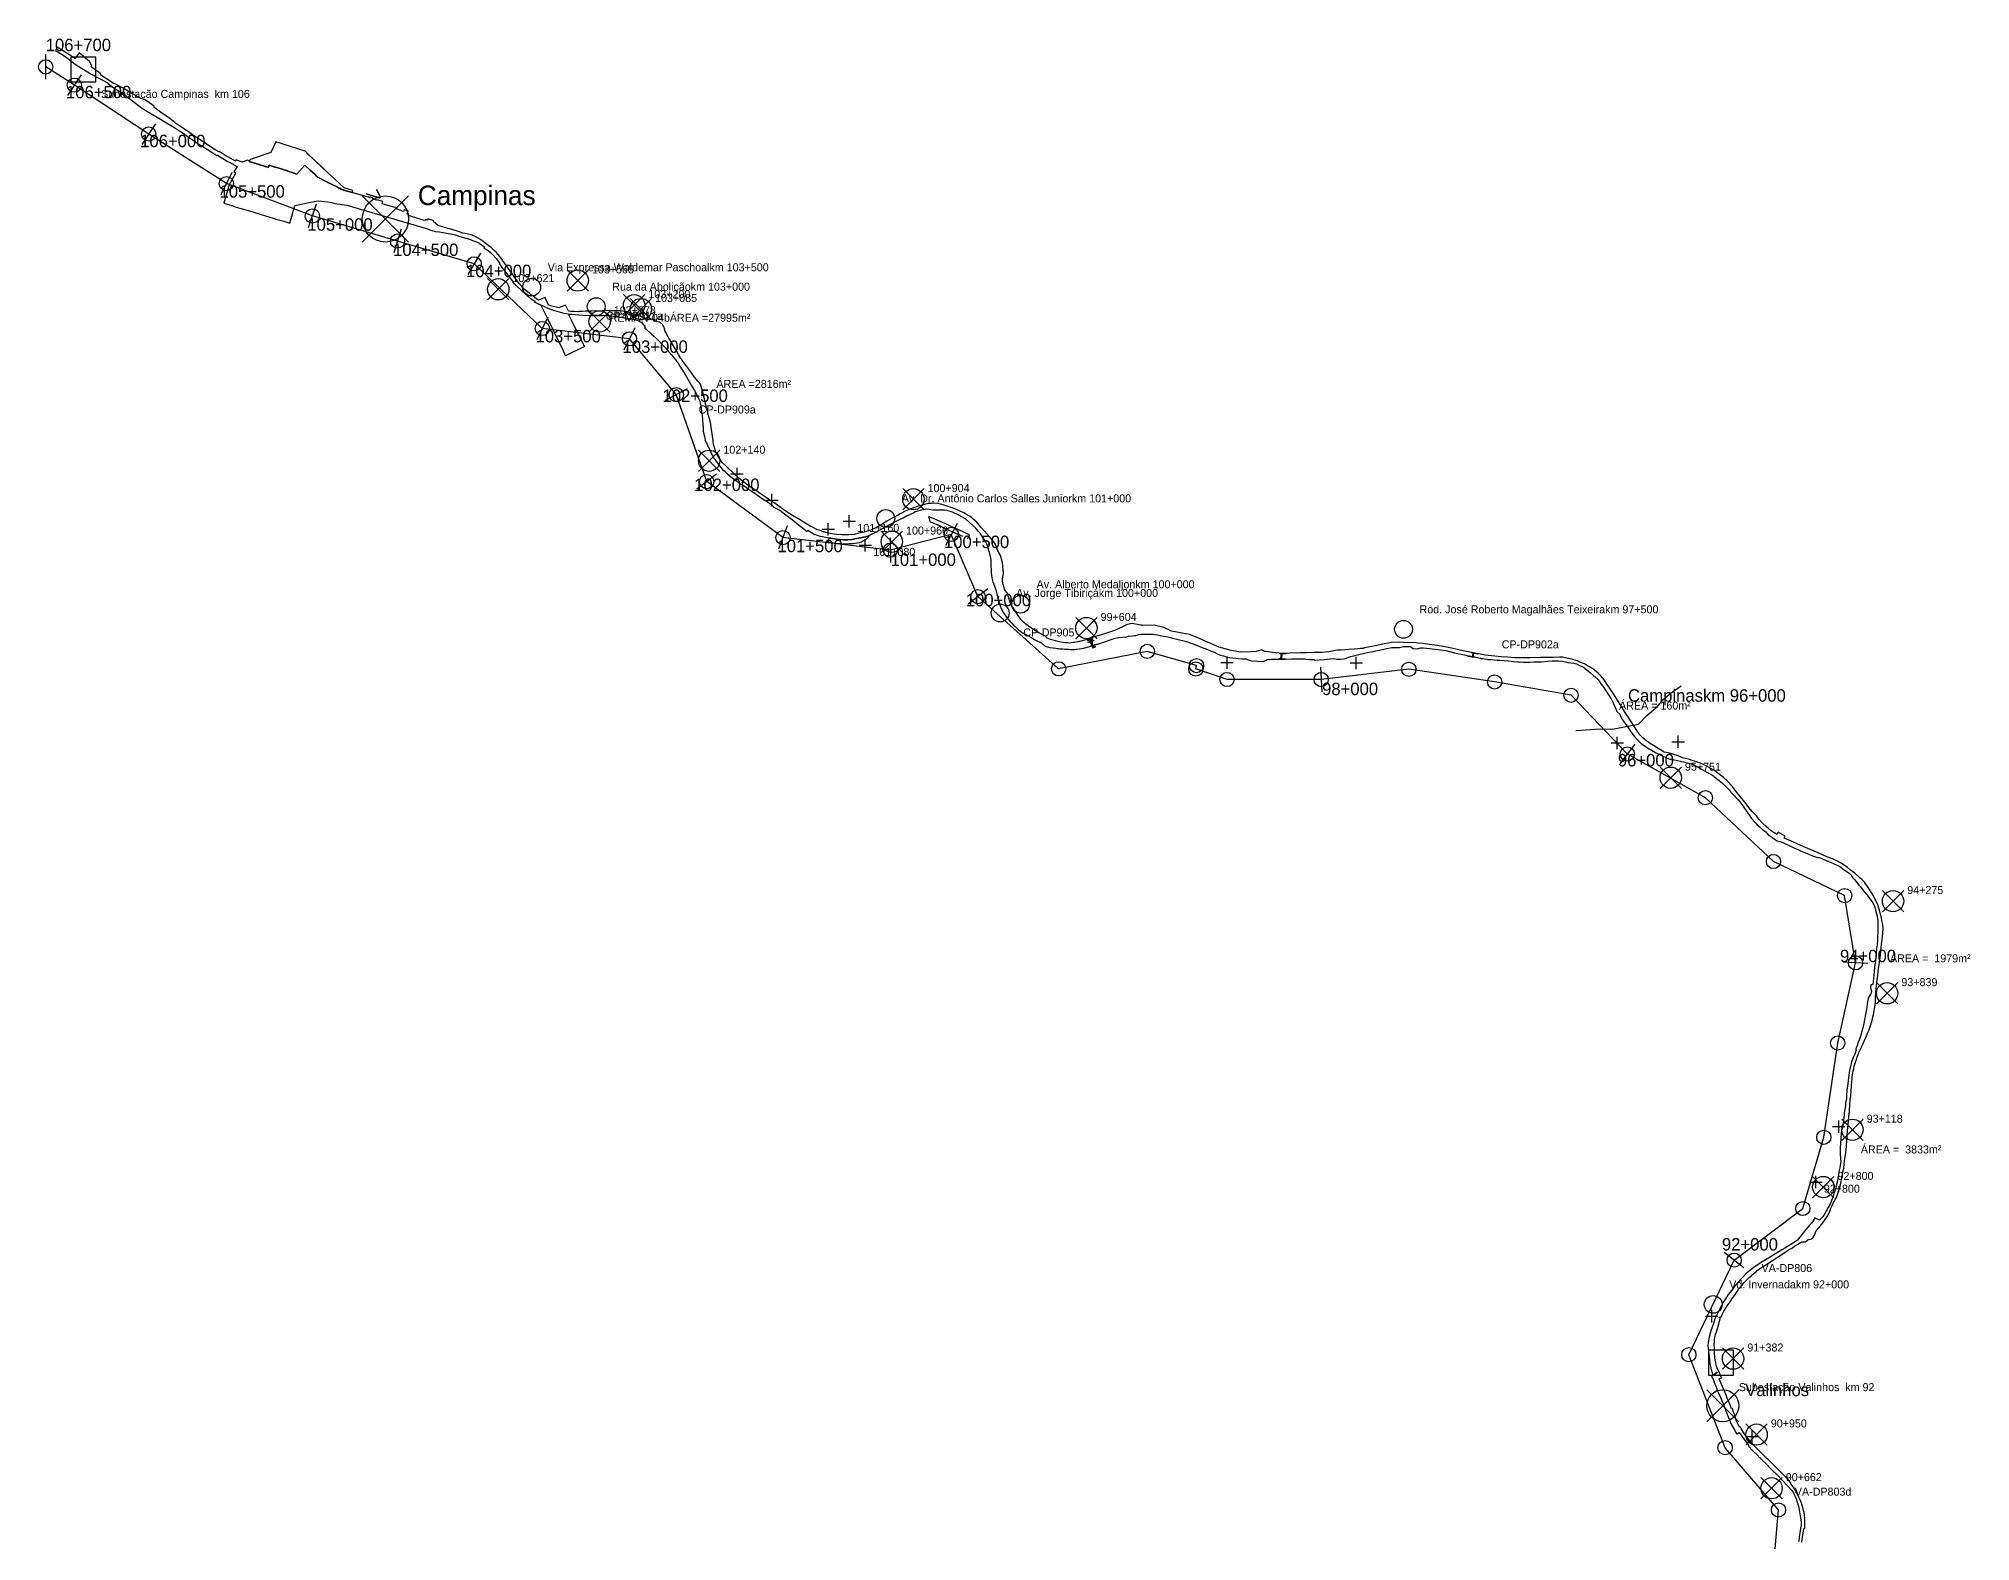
# Model space of a CAD drawing. Header units: metres. Extents: x 286341 to 332373, y 7396700 to 7466215.
# Drawn here: x 286341 to 297202, y 7457762 to 7466215 of the extents above; entities that cross this region are included whole.
import ezdxf

# ---------------------------------------------------------------- set-up
doc = ezdxf.new("R2010")
doc.units = ezdxf.units.M
for name, color, linetype in [('00-EIXO-TIC-RODAPE', 1, 'Continuous'), ('01-ESTACAS-MARCACAO', 3, 'Continuous'), ('03-TERMINAIS-TIC', 2, 'Continuous'), ('04-ESTACOES-TIM', 6, 'Continuous'), ('06-SUBESTACOES', 6, 'Continuous'), ('07-OBRAS-DE-ARTE', 30, 'Continuous'), ('08-VIADUTOS-NOMES', 30, 'Continuous'), ('09-PASSARELAS', 4, 'Continuous'), ('10-DRENAGEM-BUEIROS', 5, 'Continuous'), ('11-LIMITE-MUNICIPIOS', 8, 'Continuous'), ('12-FAIXA-DOMINIO', 9, 'Continuous'), ('13-DESAPROPRIACAO', 2, 'Continuous'), ('14-TIC-EIXO-REFERENCIA', 1, 'Continuous')]:
    doc.layers.add(name, color=color, linetype=linetype)

msp = doc.modelspace()

# ---------------------------------------------------------------- linework, layer by layer
at = {"layer": '00-EIXO-TIC-RODAPE'}
msp.add_lwpolyline([(296085, 7457500), (296123, 7457939), (295823, 7458289), (295619, 7458812), (295874, 7459344), (296260, 7459634), (296378, 7460035), (296456, 7460565), (296556, 7461016), (296495, 7461394), (296095, 7461586), (295712, 7461945), (295273, 7462191), (294957, 7462521), (294527, 7462596), (294045, 7462667), (293552, 7462610), (293023, 7462610), (292847, 7462669), (292851, 7462688), (292574, 7462768), (292076, 7462670), (291622, 7463076), (291472, 7463426), (291129, 7463337), (290526, 7463408), (290097, 7463723), (289926, 7464212), (289663, 7464526), (289173, 7464584), (288790, 7464948), (288359, 7465076), (287880, 7465217), (287397, 7465399), (286960, 7465678), (286542, 7465953), (286381, 7466056)], dxfattribs=at)
at = {"layer": '01-ESTACAS-MARCACAO'}
for p, q in [((286381, 7465986), (286381, 7466126)), ((286581, 7466011), (286504, 7465894)), ((286998, 7465736), (286922, 7465619)), ((287428, 7465461), (287365, 7465336)), ((287902, 7465283), (287857, 7465151)), ((288379, 7465143), (288339, 7465009)), ((288826, 7465008), (288754, 7464888)), ((289204, 7464647), (289143, 7464521)), ((289694, 7464588), (289632, 7464463)), ((289987, 7464245), (289864, 7464179)), ((290153, 7463765), (290041, 7463681)), ((290550, 7463474), (290501, 7463343)), ((291505, 7463488), (291439, 7463364)), ((291128, 7463407), (291131, 7463267)), ((291677, 7463120), (291567, 7463033)), ((293548, 7462680), (293556, 7462540)), ((295316, 7462246), (295231, 7462135)), ((296626, 7461013), (296486, 7461020)), ((295929, 7459301), (295818, 7459387))]:
    msp.add_line(p, q, dxfattribs=at)
at = {"layer": '03-TERMINAIS-TIC'}
for p, q in [((288161, 7465070), (288421, 7465330)), ((288161, 7465330), (288421, 7465070))]:
    msp.add_line(p, q, dxfattribs=at)
msp.add_circle((288291, 7465200), 130, dxfattribs=at)
at = {"layer": '04-ESTACOES-TIM'}
for p, q in [((295720, 7458435), (295900, 7458615)), ((295720, 7458615), (295900, 7458435))]:
    msp.add_line(p, q, dxfattribs=at)
msp.add_circle((295810, 7458525), 90, dxfattribs=at)
at = {"layer": '06-SUBESTACOES'}
for points in [[(286522, 7465971), (286662, 7465971), (286662, 7466111), (286522, 7466111)], [(295730, 7458697), (295870, 7458697), (295870, 7458837), (295730, 7458837)]]:
    msp.add_lwpolyline(points, close=True, dxfattribs=at)
at = {"layer": '07-OBRAS-DE-ARTE'}
for p, q in [((288865, 7464745), (288985, 7464865)), ((288865, 7464865), (288985, 7464745)), ((289312, 7464794), (289432, 7464914)), ((289312, 7464914), (289432, 7464794)), ((289629, 7464655), (289749, 7464775)), ((289629, 7464775), (289749, 7464655)), ((289667, 7464633), (289787, 7464753)), ((289667, 7464753), (289787, 7464633)), ((289435, 7464564), (289555, 7464684)), ((289435, 7464684), (289555, 7464564)), ((290051, 7463780), (290171, 7463900)), ((290051, 7463900), (290171, 7463780)), ((291199, 7463564), (291319, 7463684)), ((291199, 7463684), (291319, 7463564)), ((291078, 7463325), (291198, 7463445)), ((291078, 7463445), (291198, 7463325)), ((292172, 7462839), (292292, 7462959)), ((292172, 7462959), (292292, 7462839)), ((295457, 7461997), (295577, 7462117)), ((295457, 7462117), (295577, 7461997)), ((296707, 7461303), (296827, 7461423)), ((296707, 7461423), (296827, 7461303)), ((296674, 7460785), (296794, 7460905)), ((296674, 7460905), (296794, 7460785)), ((296479, 7460017), (296599, 7460137)), ((296479, 7460137), (296599, 7460017)), ((296315, 7459695), (296435, 7459815)), ((296315, 7459815), (296435, 7459695)), ((295808, 7458730), (295928, 7458850)), ((295808, 7458850), (295928, 7458730)), ((295940, 7458303), (296060, 7458423)), ((295940, 7458423), (296060, 7458303)), ((296024, 7458001), (296144, 7458121)), ((296024, 7458121), (296144, 7458001))]:
    msp.add_line(p, q, dxfattribs=at)
for centre in [(288925, 7464805), (289372, 7464854), (289689, 7464715), (289727, 7464693), (289495, 7464624), (290111, 7463840), (291259, 7463624), (291138, 7463385), (292232, 7462899), (295517, 7462057), (296767, 7461363), (296734, 7460845), (296539, 7460077), (296375, 7459755), (295868, 7458790), (296000, 7458363), (296084, 7458061)]:
    msp.add_circle(centre, 60, dxfattribs=at)
at = {"layer": '08-VIADUTOS-NOMES'}
for centre in [(289113, 7464816), (289476, 7464707), (291104, 7463516), (291747, 7462984), (291862, 7463033), (294015, 7462892), (295756, 7459095)]:
    msp.add_circle(centre, 50, dxfattribs=at)
at = {"layer": '09-PASSARELAS'}
for points in [[(292259, 7462818), (292267, 7462820), (292262, 7462834), (292269, 7462836), (292268, 7462838), (292238, 7462831), (292239, 7462829), (292260, 7462834), (292262, 7462828), (292250, 7462824), (292253, 7462816), (292257, 7462817), (292258, 7462814), (292256, 7462813), (292257, 7462810), (292259, 7462811), (292263, 7462802), (292263, 7462802), (292260, 7462801), (292261, 7462798), (292263, 7462799), (292272, 7462792), (292266, 7462790), (292267, 7462788), (292274, 7462790), (292284, 7462793), (292283, 7462795), (292274, 7462793), (292266, 7462799), (292268, 7462800), (292267, 7462803), (292265, 7462802), (292265, 7462802), (292261, 7462812), (292264, 7462812), (292263, 7462815), (292260, 7462814), (292259, 7462818)], [(292265, 7462802), (292287, 7462809), (292288, 7462806), (292266, 7462799), (292274, 7462793), (292272, 7462792), (292264, 7462798), (292256, 7462796), (292255, 7462799), (292263, 7462801), (292263, 7462825), (292241, 7462818), (292240, 7462820), (292240, 7462820), (292262, 7462828), (292264, 7462829), (292271, 7462831), (292271, 7462831), (292271, 7462831), (292272, 7462828), (292272, 7462828), (292272, 7462828), (292265, 7462825), (292265, 7462802)], [(293318, 7462723), (293318, 7462727), (293326, 7462727), (293328, 7462754), (293320, 7462754), (293320, 7462757), (293353, 7462757), (293353, 7462754), (293353, 7462754), (293353, 7462754), (293353, 7462754), (293330, 7462754), (293328, 7462726), (293352, 7462726), (293352, 7462723), (293352, 7462723), (293352, 7462723), (293318, 7462723)], [(293326, 7462726), (293328, 7462754)], [(293328, 7462726), (293330, 7462754)], [(294402, 7462735), (294406, 7462757), (294398, 7462759), (294399, 7462762), (294432, 7462756), (294431, 7462753), (294408, 7462757), (294405, 7462738), (294412, 7462736), (294412, 7462733), (294379, 7462739), (294379, 7462742), (294402, 7462737), (294402, 7462737)], [(295757, 7458694), (295779, 7458712), (295778, 7458714), (295755, 7458695), (295757, 7458694)], [(295757, 7458694), (295779, 7458712), (295778, 7458714), (295755, 7458695), (295757, 7458694)]]:
    msp.add_lwpolyline(points, dxfattribs=at)
at = {"layer": '10-DRENAGEM-BUEIROS'}
for points in [[(290233, 7463766), (290303, 7463766)], [(290268, 7463731), (290268, 7463801)], [(290464, 7463584), (290464, 7463654)], [(290429, 7463619), (290499, 7463619)], [(290746, 7463455), (290816, 7463455)], [(290781, 7463420), (290781, 7463490)], [(290864, 7463500), (290934, 7463500)], [(290899, 7463465), (290899, 7463535)], [(290954, 7463365), (291024, 7463365)], [(290989, 7463330), (290989, 7463400)], [(292988, 7462705), (293058, 7462705)], [(293023, 7462670), (293023, 7462740)], [(293714, 7462703), (293784, 7462703)], [(293749, 7462668), (293749, 7462738)], [(295182, 7462253), (295252, 7462253)], [(295217, 7462218), (295217, 7462288)], [(295524, 7462260), (295594, 7462260)], [(295559, 7462225), (295559, 7462295)], [(296427, 7460095), (296497, 7460095)], [(296462, 7460060), (296462, 7460130)], [(296298, 7459783), (296368, 7459783)], [(296333, 7459748), (296333, 7459818)], [(295713, 7459029), (295783, 7459029)], [(295748, 7458994), (295748, 7459064)], [(295940, 7458351), (296010, 7458351)], [(295975, 7458316), (295975, 7458386)]]:
    msp.add_lwpolyline(points, dxfattribs=at)
at = {"layer": '11-LIMITE-MUNICIPIOS'}
msp.add_lwpolyline([(294983, 7462323), (295120, 7462333), (295190, 7462330), (295265, 7462345), (295336, 7462358), (295383, 7462408), (295442, 7462458), (295472, 7462495), (295519, 7462534), (295576, 7462575)], dxfattribs=at)
at = {"layer": '12-FAIXA-DOMINIO'}
for points in [[(292908, 7462822), (292884, 7462833), (292845, 7462849), (292812, 7462862), (292710, 7462882), (292667, 7462903), (292613, 7462916), (292548, 7462914), (292543, 7462915), (292537, 7462915), (292526, 7462917), (292489, 7462924), (292461, 7462920), (292442, 7462909), (292389, 7462885), (292339, 7462869), (292284, 7462851), (292255, 7462842), (292237, 7462834), (292193, 7462823), (292184, 7462821), (292166, 7462818), (292159, 7462817), (292146, 7462816), (292136, 7462815), (292126, 7462816), (292115, 7462816), (292101, 7462818), (292089, 7462820), (292071, 7462824), (292046, 7462831), (292030, 7462835), (292011, 7462843), (292004, 7462854), (291994, 7462858), (291975, 7462867), (291965, 7462872), (291955, 7462878), (291930, 7462893), (291912, 7462906), (291893, 7462920), (291881, 7462931), (291866, 7462946), (291862, 7462951), (291847, 7462971), (291840, 7462981), (291827, 7463002), (291817, 7463018), (291809, 7463030), (291802, 7463050), (291794, 7463075), (291786, 7463097), (291773, 7463113), (291767, 7463131), (291766, 7463137), (291764, 7463145), (291763, 7463152), (291761, 7463164), (291761, 7463174), (291762, 7463187), (291765, 7463207), (291764, 7463229), (291761, 7463266), (291755, 7463287), (291752, 7463296), (291745, 7463314), (291733, 7463337), (291720, 7463369), (291712, 7463385), (291690, 7463408), (291675, 7463425), (291640, 7463464), (291615, 7463494), (291596, 7463512), (291587, 7463520), (291576, 7463528), (291564, 7463535), (291542, 7463547), (291509, 7463563), (291482, 7463574), (291427, 7463592), (291405, 7463597), (291395, 7463599), (291375, 7463601), (291361, 7463600), (291342, 7463599), (291306, 7463591), (291281, 7463583), (291250, 7463571), (291216, 7463558), (291184, 7463542), (291169, 7463533), (291140, 7463517), (291110, 7463500), (291090, 7463487), (291068, 7463474), (291041, 7463460), (291018, 7463450), (290983, 7463438), (290953, 7463432), (290929, 7463426), (290896, 7463423), (290857, 7463424), (290827, 7463426), (290801, 7463429), (290775, 7463434), (290754, 7463440), (290735, 7463447), (290716, 7463454), (290696, 7463464), (290678, 7463473), (290664, 7463481), (290639, 7463496), (290618, 7463509), (290596, 7463522), (290586, 7463529), (290565, 7463542), (290542, 7463557), (290526, 7463568), (290505, 7463582), (290482, 7463599), (290457, 7463615), (290432, 7463633), (290409, 7463648), (290386, 7463664), (290357, 7463684), (290315, 7463713), (290297, 7463727), (290278, 7463743), (290250, 7463769), (290208, 7463807), (290185, 7463830), (290173, 7463847), (290162, 7463865), (290155, 7463878), (290149, 7463891), (290145, 7463901), (290143, 7463909), (290136, 7463932), (290133, 7463953), (290129, 7463979), (290123, 7464030), (290120, 7464046), (290116, 7464063), (290108, 7464095), (290095, 7464145), (290085, 7464188), (290073, 7464231), (290063, 7464271), (290048, 7464288), (290039, 7464297), (290029, 7464311), (290016, 7464330), (290002, 7464347), (289986, 7464370), (289967, 7464395), (289957, 7464409), (289952, 7464416), (289939, 7464438), (289927, 7464458), (289911, 7464486), (289897, 7464510), (289892, 7464518), (289885, 7464530), (289880, 7464538), (289867, 7464561), (289864, 7464567), (289863, 7464570), (289862, 7464575), (289860, 7464580), (289859, 7464586), (289858, 7464590), (289856, 7464594), (289853, 7464600), (289850, 7464605), (289847, 7464609), (289843, 7464612), (289839, 7464615), (289836, 7464617), (289831, 7464619), (289829, 7464620), (289824, 7464622), (289810, 7464627), (289790, 7464636), (289772, 7464633), (289762, 7464636), (289747, 7464642), (289730, 7464649), (289718, 7464653), (289703, 7464659), (289693, 7464663), (289686, 7464665), (289674, 7464671), (289667, 7464673), (289653, 7464677), (289633, 7464680), (289612, 7464683), (289589, 7464684), (289558, 7464684), (289528, 7464685), (289510, 7464684), (289489, 7464682), (289470, 7464683), (289450, 7464682), (289435, 7464681), (289415, 7464681), (289398, 7464680), (289378, 7464679), (289372, 7464678), (289352, 7464679), (289333, 7464680), (289320, 7464682), (289304, 7464715), (289269, 7464702), (289266, 7464701), (289219, 7464712), (289215, 7464713), (289208, 7464715), (289189, 7464759), (289152, 7464744), (289142, 7464750), (289119, 7464767), (289109, 7464774), (289102, 7464780), (289088, 7464792), (289080, 7464798), (289065, 7464809), (289057, 7464820), (289043, 7464837), (289033, 7464851), (289025, 7464860), (289010, 7464883), (288990, 7464910), (288972, 7464936), (288949, 7464968), (288942, 7464979), (288934, 7464989), (288923, 7465003), (288915, 7465011), (288901, 7465025), (288895, 7465030), (288884, 7465041), (288874, 7465048), (288865, 7465055), (288841, 7465074), (288825, 7465085), (288813, 7465093), (288800, 7465100), (288787, 7465106), (288773, 7465111), (288740, 7465119), (288726, 7465121), (288712, 7465126), (288690, 7465133), (288677, 7465137), (288651, 7465145), (288623, 7465153), (288613, 7465156), (288593, 7465162), (288585, 7465166), (288581, 7465171), (288579, 7465170), (288577, 7465174), (288575, 7465172), (288571, 7465180), (288567, 7465178), (288560, 7465192), (288529, 7465201), (288528, 7465194), (288516, 7465197), (288514, 7465191), (288504, 7465194), (288486, 7465199), (288444, 7465212), (288420, 7465219), (288422, 7465226), (288414, 7465228), (288419, 7465245), (288396, 7465252), (288393, 7465243), (288356, 7465255), (288354, 7465256), (288356, 7465262), (288344, 7465266), (288344, 7465265), (288272, 7465286), (288276, 7465298), (288250, 7465306), (288250, 7465305), (288248, 7465306), (288248, 7465306), (288243, 7465308), (288242, 7465306), (288242, 7465306), (288241, 7465305), (288233, 7465308), (288233, 7465310), (288219, 7465315), (288220, 7465318), (288206, 7465322), (288205, 7465319), (288201, 7465320), (288202, 7465322), (288197, 7465324), (288196, 7465322), (288176, 7465328), (288154, 7465334), (288122, 7465343), (288102, 7465349), (288090, 7465353), (288070, 7465358), (288053, 7465364), (288053, 7465364), (288050, 7465365), (288050, 7465365), (288040, 7465367), (288040, 7465371), (288027, 7465375), (288015, 7465382), (287998, 7465391), (287972, 7465404), (287951, 7465415), (287910, 7465435), (287895, 7465450), (287868, 7465474), (287838, 7465502), (287793, 7465452), (287772, 7465459), (287743, 7465469), (287741, 7465470), (287741, 7465471), (287675, 7465492), (287675, 7465490), (287639, 7465503), (287634, 7465490), (287581, 7465506), (287525, 7465524), (287526, 7465526), (287515, 7465530), (287491, 7465522), (287488, 7465521), (287487, 7465519), (287449, 7465532), (287447, 7465526), (287421, 7465540), (287385, 7465561), (287367, 7465573), (287357, 7465579), (287355, 7465577), (287337, 7465587), (287319, 7465599), (287260, 7465638), (287213, 7465668), (287184, 7465690), (287144, 7465716), (287135, 7465722), (287113, 7465737), (287107, 7465743), (287079, 7465765), (287027, 7465801), (286986, 7465830), (286990, 7465835), (286936, 7465873), (286914, 7465878), (286914, 7465878), (286836, 7465924), (286813, 7465938), (286768, 7465962), (286766, 7465961), (286722, 7465989), (286690, 7466009), (286691, 7466016), (286683, 7466023), (286636, 7466055), (286634, 7466055), (286640, 7466062), (286627, 7466086), (286569, 7466135), (286547, 7466103), (286446, 7466167), (286435, 7466147), (286455, 7466137), (286474, 7466125), (286497, 7466108), (286547, 7466071), (286583, 7466048), (286625, 7466022), (286633, 7466017), (286683, 7465991), (286726, 7465967), (286732, 7465963), (286759, 7465942), (286794, 7465919), (286818, 7465903), (286829, 7465895), (286852, 7465878), (286920, 7465826), (286928, 7465820), (286934, 7465816), (286940, 7465812), (286982, 7465787), (286982, 7465787), (287026, 7465761), (287060, 7465741), (287101, 7465716), (287118, 7465705), (287148, 7465686), (287193, 7465655), (287242, 7465621), (287242, 7465621), (287265, 7465607), (287289, 7465592), (287314, 7465575), (287343, 7465557), (287345, 7465560), (287345, 7465560), (287347, 7465559), (287362, 7465550), (287401, 7465525), (287428, 7465512), (287457, 7465496), (287439, 7465465), (287450, 7465459), (287419, 7465406), (287413, 7465393), (287382, 7465289), (287428, 7465275), (287451, 7465267), (287492, 7465255), (287545, 7465240), (287586, 7465227), (287616, 7465218), (287659, 7465205), (287682, 7465198), (287720, 7465187), (287754, 7465177), (287782, 7465276), (287810, 7465282), (287844, 7465289), (287862, 7465292), (287899, 7465300), (287916, 7465303), (287966, 7465296), (287987, 7465292), (288007, 7465288), (288018, 7465285), (288035, 7465283), (288061, 7465280), (288074, 7465278), (288074, 7465278), (288527, 7465144), (288527, 7465144), (288527, 7465144), (288545, 7465138), (288573, 7465130), (288595, 7465127), (288614, 7465124), (288646, 7465119), (288668, 7465114), (288684, 7465111), (288710, 7465102), (288737, 7465094), (288738, 7465094)], [(288104, 7465349), (288107, 7465361), (288059, 7465375), (288035, 7465397), (288000, 7465429), (287966, 7465461), (287937, 7465489), (287894, 7465529), (287857, 7465564), (287839, 7465581), (287675, 7465634), (287646, 7465574), (287531, 7465535), (287526, 7465526), (287525, 7465524), (287581, 7465506), (287634, 7465490), (287639, 7465503), (287675, 7465490), (287675, 7465492), (287741, 7465471), (287741, 7465470), (287743, 7465469), (287772, 7465459), (287793, 7465452), (287838, 7465502), (287868, 7465474), (287895, 7465450), (287910, 7465435), (287951, 7465415), (287972, 7465404), (287998, 7465391), (288015, 7465382), (288027, 7465375), (288040, 7465371), (288040, 7465367), (288050, 7465365), (288050, 7465365), (288053, 7465364), (288053, 7465364), (288070, 7465358), (288090, 7465353), (288102, 7465349), (288104, 7465349)], [(288104, 7465349), (288107, 7465361), (288058, 7465375), (288035, 7465397), (288000, 7465429), (287966, 7465461), (287937, 7465488), (287894, 7465529), (287857, 7465563), (287839, 7465581), (287675, 7465634), (287646, 7465574), (287531, 7465535), (287526, 7465526), (287525, 7465524), (287580, 7465506), (287634, 7465490), (287638, 7465503), (287674, 7465490), (287675, 7465492), (287741, 7465470), (287741, 7465469), (287743, 7465469), (287772, 7465459), (287793, 7465452), (287838, 7465502), (287868, 7465474), (287895, 7465449), (287910, 7465435), (287950, 7465415), (287971, 7465404), (287997, 7465391), (288015, 7465382), (288027, 7465375), (288040, 7465370), (288039, 7465367), (288050, 7465364), (288050, 7465365), (288053, 7465364), (288053, 7465363), (288070, 7465358), (288090, 7465352), (288102, 7465349), (288104, 7465349)], [(288240, 7465368), (288264, 7465322), (288257, 7465319), (288187, 7465339), (288186, 7465344)], [(288239, 7465368), (288263, 7465322), (288257, 7465318), (288187, 7465339), (288186, 7465344)], [(288738, 7465094), (288769, 7465085), (288781, 7465080), (288807, 7465070), (288815, 7465066), (288820, 7465065), (288819, 7465062), (288848, 7465043), (288845, 7465038), (288844, 7465036), (288852, 7465033), (288856, 7465031), (288860, 7465029), (288869, 7465023), (288884, 7465010), (288894, 7464999), (288912, 7464979), (288923, 7464966), (288935, 7464949), (288932, 7464948), (288950, 7464922), (288969, 7464897), (288979, 7464885), (288992, 7464867), (289007, 7464848), (289008, 7464847)], [(288845, 7465038), (288845, 7465038)], [(289085, 7464772), (289079, 7464777), (289031, 7464820), (289018, 7464834), (289008, 7464847)], [(289085, 7464772), (289099, 7464760), (289109, 7464753), (289132, 7464736), (289129, 7464734), (289150, 7464722), (289166, 7464716), (289178, 7464711), (289195, 7464702), (289228, 7464689), (289268, 7464677), (289293, 7464671), (289319, 7464667), (289326, 7464665), (289338, 7464664)], [(289166, 7464716), (289150, 7464722), (289129, 7464734), (289129, 7464734)], [(289319, 7464667), (289337, 7464629), (289367, 7464567), (289410, 7464482), (289304, 7464431), (289284, 7464475), (289255, 7464534), (289228, 7464587), (289204, 7464639), (289179, 7464688), (289165, 7464717), (289166, 7464716), (289178, 7464711), (289195, 7464702), (289228, 7464689), (289268, 7464677), (289293, 7464671)], [(289338, 7464664), (289355, 7464662), (289378, 7464661), (289403, 7464660), (289447, 7464657), (289461, 7464657), (289478, 7464657), (289497, 7464657), (289512, 7464658), (289531, 7464660), (289544, 7464658), (289554, 7464656), (289573, 7464653), (289595, 7464649), (289616, 7464647), (289631, 7464645), (289643, 7464644), (289658, 7464641), (289676, 7464638), (289676, 7464638), (289691, 7464635), (289703, 7464631), (289715, 7464627), (289724, 7464622), (289731, 7464619), (289735, 7464614), (289751, 7464593), (289748, 7464587), (289758, 7464578), (289780, 7464560), (289787, 7464553), (289787, 7464553), (289787, 7464553), (289787, 7464553), (289787, 7464553), (289787, 7464553), (289799, 7464541), (289824, 7464518), (289847, 7464494), (289864, 7464477), (289869, 7464470), (289880, 7464457), (289901, 7464434), (289916, 7464416), (289928, 7464400), (289934, 7464392), (289947, 7464372), (289961, 7464349), (289974, 7464327), (289983, 7464313), (289991, 7464299), (290001, 7464282), (290010, 7464266), (290019, 7464251), (290028, 7464235), (290037, 7464219), (290043, 7464208), (290051, 7464191), (290056, 7464179), (290061, 7464164), (290065, 7464148), (290066, 7464141)], [(290078, 7464035), (290078, 7464041), (290075, 7464072), (290073, 7464095), (290070, 7464117), (290068, 7464136), (290067, 7464139), (290066, 7464141)], [(290078, 7464035), (290078, 7464031), (290078, 7464005), (290085, 7463976), (290089, 7463954), (290092, 7463946), (290099, 7463933), (290102, 7463924), (290105, 7463918), (290112, 7463906)], [(291686, 7463328), (291680, 7463349), (291675, 7463365), (291662, 7463389), (291662, 7463389), (291647, 7463413), (291634, 7463433), (291624, 7463445), (291608, 7463462), (291577, 7463491), (291553, 7463513), (291535, 7463523), (291511, 7463536), (291479, 7463551), (291473, 7463553), (291447, 7463560), (291434, 7463563), (291385, 7463563), (291372, 7463563), (291335, 7463567), (291304, 7463563), (291282, 7463557), (291276, 7463554), (291269, 7463552), (291261, 7463548), (291220, 7463528), (291201, 7463518), (291187, 7463511), (291164, 7463500), (291150, 7463492), (291137, 7463486), (291126, 7463481), (291103, 7463468), (291097, 7463465), (291074, 7463452), (291060, 7463444), (291056, 7463442), (291051, 7463439), (291048, 7463438), (291043, 7463435), (291036, 7463431), (291030, 7463429), (291021, 7463425), (291010, 7463420), (290991, 7463413), (290979, 7463411), (290963, 7463407), (290950, 7463405), (290940, 7463402), (290913, 7463398), (290890, 7463396), (290866, 7463396), (290845, 7463397), (290825, 7463400), (290795, 7463404), (290783, 7463405), (290767, 7463408), (290736, 7463415), (290725, 7463418), (290702, 7463426), (290665, 7463447), (290662, 7463442), (290654, 7463446), (290635, 7463461), (290618, 7463474), (290604, 7463485), (290600, 7463489), (290577, 7463507), (290535, 7463539), (290527, 7463546), (290516, 7463554), (290504, 7463563), (290504, 7463563), (290488, 7463571), (290477, 7463578), (290463, 7463592), (290452, 7463598), (290442, 7463605), (290411, 7463624), (290396, 7463635), (290377, 7463649), (290369, 7463655), (290351, 7463667), (290335, 7463677), (290313, 7463693), (290293, 7463706), (290280, 7463715), (290258, 7463729), (290243, 7463741), (290227, 7463754), (290212, 7463766), (290202, 7463776), (290192, 7463786), (290179, 7463802), (290159, 7463826), (290144, 7463847), (290138, 7463855), (290118, 7463894), (290112, 7463906)], [(290600, 7463489), (290600, 7463489)], [(291565, 7463402), (291575, 7463424), (291562, 7463430), (291551, 7463435), (291539, 7463440), (291523, 7463447), (291509, 7463454), (291490, 7463462), (291471, 7463471), (291445, 7463483), (291423, 7463492), (291396, 7463505), (291373, 7463516), (291366, 7463518), (291356, 7463521), (291347, 7463524), (291344, 7463524), (291347, 7463516), (291350, 7463505), (291353, 7463496), (291364, 7463493), (291373, 7463489), (291387, 7463483), (291407, 7463474), (291426, 7463465), (291454, 7463452), (291480, 7463441), (291509, 7463428), (291535, 7463416)], [(290784, 7463405), (290795, 7463404), (290825, 7463400), (290845, 7463397), (290866, 7463396), (290890, 7463396), (290913, 7463398), (290940, 7463402), (290950, 7463405), (290963, 7463407), (290979, 7463411), (290991, 7463413), (291010, 7463420), (291012, 7463421), (291008, 7463415), (290999, 7463405), (290992, 7463398), (290985, 7463392), (290979, 7463389), (290967, 7463382), (290954, 7463378), (290932, 7463374), (290920, 7463373), (290900, 7463372), (290873, 7463371), (290856, 7463372), (290836, 7463373), (290816, 7463375), (290793, 7463380), (290779, 7463384), (290784, 7463405)], [(291686, 7463328), (291688, 7463317), (291693, 7463292), (291695, 7463280), (291694, 7463257), (291696, 7463220), (291697, 7463211), (291701, 7463181), (291706, 7463159), (291715, 7463134), (291723, 7463115), (291728, 7463092), (291732, 7463074), (291736, 7463062), (291742, 7463043), (291748, 7463025), (291753, 7463009), (291756, 7463004), (291762, 7462990), (291769, 7462980), (291774, 7462973), (291782, 7462961), (291791, 7462951), (291802, 7462938), (291813, 7462926), (291822, 7462916), (291841, 7462898), (291850, 7462890), (291856, 7462885), (291872, 7462872), (291891, 7462862), (291904, 7462855), (291925, 7462844), (291940, 7462835), (291954, 7462827), (291971, 7462819), (291981, 7462814), (291983, 7462812), (291989, 7462806), (291989, 7462806), (291990, 7462805), (291995, 7462802), (291999, 7462799), (292006, 7462796), (292019, 7462791), (292026, 7462790), (292045, 7462788), (292061, 7462786), (292068, 7462785), (292076, 7462784), (292083, 7462783), (292098, 7462782), (292109, 7462780), (292123, 7462780), (292132, 7462780), (292143, 7462779), (292143, 7462779), (292158, 7462778), (292165, 7462779), (292165, 7462779), (292165, 7462779), (292176, 7462780), (292178, 7462780), (292192, 7462782), (292205, 7462784), (292224, 7462788), (292256, 7462797), (292256, 7462797), (292273, 7462802), (292288, 7462807), (292288, 7462807), (292300, 7462811), (292336, 7462822), (292372, 7462835), (292394, 7462842), (292414, 7462846), (292456, 7462850), (292468, 7462854), (292490, 7462855), (292501, 7462857), (292511, 7462858), (292524, 7462862), (292541, 7462864), (292556, 7462864), (292596, 7462865), (292607, 7462864), (292615, 7462863), (292630, 7462861), (292656, 7462855), (292690, 7462849), (292705, 7462846), (292716, 7462843), (292780, 7462827), (292806, 7462819), (292820, 7462815), (292832, 7462811), (292864, 7462798), (292883, 7462790), (292892, 7462786)], [(292895, 7462786), (292895, 7462786), (292898, 7462784), (292903, 7462783), (292906, 7462781), (292908, 7462780), (292923, 7462774), (292933, 7462770), (292935, 7462769), (292944, 7462766), (292946, 7462765), (292946, 7462765), (292946, 7462765), (292946, 7462765), (292957, 7462759), (292957, 7462759), (292970, 7462753), (292986, 7462747), (293002, 7462742), (293017, 7462738), (293028, 7462736), (293039, 7462733), (293055, 7462731), (293072, 7462729), (293085, 7462728), (293106, 7462726), (293132, 7462726), (293138, 7462723), (293160, 7462715), (293192, 7462712), (293223, 7462711), (293238, 7462717), (293249, 7462722), (293270, 7462724), (293270, 7462724), (293337, 7462725), (293385, 7462726), (293459, 7462726), (293467, 7462725), (293486, 7462722), (293486, 7462722), (293486, 7462722), (293486, 7462722), (293486, 7462722), (293486, 7462722), (293486, 7462722), (293486, 7462722), (293486, 7462722), (293486, 7462722), (293486, 7462722), (293486, 7462722), (293486, 7462722), (293486, 7462722), (293486, 7462722), (293513, 7462723), (293513, 7462718), (293513, 7462718), (293513, 7462718), (293513, 7462718), (293513, 7462718), (293513, 7462718), (293513, 7462718), (293569, 7462723), (293569, 7462723), (293569, 7462723), (293619, 7462727), (293640, 7462725), (293661, 7462724), (293682, 7462726), (293718, 7462740), (293757, 7462748), (293803, 7462759), (293842, 7462767), (293869, 7462773), (293921, 7462784), (293949, 7462789), (293949, 7462789), (293949, 7462789), (293949, 7462789), (293949, 7462789), (293949, 7462789), (293949, 7462789), (293949, 7462789), (293956, 7462789), (293956, 7462789), (293993, 7462790), (293993, 7462790), (294014, 7462795), (294014, 7462795), (294014, 7462795), (294014, 7462795), (294033, 7462796), (294051, 7462795), (294056, 7462793), (294070, 7462785), (294091, 7462783), (294112, 7462787), (294125, 7462787), (294144, 7462786), (294161, 7462785), (294191, 7462781), (294210, 7462778), (294238, 7462774), (294238, 7462774), (294238, 7462774), (294252, 7462772), (294280, 7462765), (294302, 7462760), (294329, 7462754), (294358, 7462748), (294378, 7462743), (294384, 7462742), (294404, 7462740), (294415, 7462738), (294431, 7462733), (294447, 7462729), (294450, 7462728), (294450, 7462728), (294460, 7462728), (294468, 7462726), (294483, 7462724), (294489, 7462723), (294489, 7462723), (294506, 7462722), (294524, 7462721), (294542, 7462719), (294542, 7462719), (294559, 7462718), (294559, 7462718), (294559, 7462718), (294559, 7462718), (294559, 7462718), (294583, 7462716), (294604, 7462714), (294621, 7462712), (294636, 7462711), (294656, 7462710), (294666, 7462709), (294690, 7462708), (294708, 7462707), (294723, 7462708), (294748, 7462710), (294748, 7462710), (294748, 7462710), (294763, 7462710), (294791, 7462710), (294826, 7462713), (294850, 7462715), (294858, 7462715), (294858, 7462715), (294886, 7462714), (294909, 7462712), (294926, 7462710), (294926, 7462710), (294939, 7462706), (294939, 7462706), (294973, 7462702), (294973, 7462702), (294988, 7462697), (295005, 7462689), (295005, 7462689), (295005, 7462689), (295026, 7462679), (295048, 7462663), (295065, 7462649), (295085, 7462631), (295085, 7462631), (295101, 7462618), (295101, 7462618), (295101, 7462618), (295101, 7462618), (295107, 7462610), (295118, 7462597), (295127, 7462583), (295141, 7462564), (295156, 7462541), (295171, 7462518), (295171, 7462518), (295182, 7462501), (295182, 7462501), (295182, 7462501), (295193, 7462478), (295193, 7462478), (295204, 7462453), (295215, 7462429), (295215, 7462429), (295215, 7462429), (295232, 7462414), (295239, 7462395), (295256, 7462369), (295277, 7462340), (295293, 7462316), (295312, 7462291), (295332, 7462268), (295349, 7462252), (295356, 7462247), (295375, 7462233), (295387, 7462226), (295410, 7462213), (295410, 7462213), (295432, 7462200), (295432, 7462200), (295469, 7462181), (295494, 7462170), (295494, 7462170), (295512, 7462162), (295522, 7462161), (295572, 7462151), (295572, 7462151), (295597, 7462145), (295597, 7462145), (295597, 7462145), (295597, 7462145), (295597, 7462145), (295608, 7462142), (295624, 7462138), (295627, 7462137), (295644, 7462131), (295671, 7462116), (295691, 7462105), (295704, 7462098), (295721, 7462089), (295734, 7462082), (295734, 7462082), (295734, 7462082), (295734, 7462082), (295734, 7462082), (295742, 7462077), (295760, 7462066), (295775, 7462053), (295782, 7462048), (295782, 7462048), (295789, 7462042), (295799, 7462034), (295810, 7462024), (295825, 7462010), (295845, 7461990), (295856, 7461977), (295873, 7461958), (295884, 7461946), (295895, 7461934), (295905, 7461921), (295918, 7461904), (295928, 7461892), (295929, 7461890), (295941, 7461872), (295941, 7461872), (295941, 7461872), (295941, 7461872), (295941, 7461872), (295941, 7461872), (295941, 7461872), (295941, 7461872), (295941, 7461872), (295941, 7461872), (295941, 7461872), (295956, 7461850), (295971, 7461828), (295971, 7461828), (295971, 7461828), (295971, 7461828), (295971, 7461828), (295990, 7461807), (296002, 7461795), (296016, 7461781), (296016, 7461781), (296016, 7461781), (296036, 7461765), (296051, 7461753), (296055, 7461748), (296065, 7461737), (296083, 7461724), (296098, 7461713), (296115, 7461703), (296133, 7461699), (296144, 7461694), (296163, 7461685), (296184, 7461676), (296185, 7461675), (296190, 7461673), (296194, 7461671), (296195, 7461671), (296195, 7461671), (296195, 7461671), (296195, 7461671), (296195, 7461671), (296195, 7461671), (296198, 7461669), (296198, 7461669), (296198, 7461669), (296198, 7461669), (296198, 7461669), (296223, 7461657), (296238, 7461651), (296241, 7461649), (296241, 7461649), (296241, 7461649), (296246, 7461647), (296246, 7461647), (296246, 7461647), (296246, 7461647), (296266, 7461638), (296294, 7461627), (296294, 7461627), (296294, 7461627), (296294, 7461627), (296294, 7461627), (296318, 7461616), (296318, 7461616), (296318, 7461616), (296318, 7461616), (296318, 7461616), (296339, 7461611), (296339, 7461611), (296358, 7461606), (296391, 7461592), (296391, 7461592), (296405, 7461586), (296429, 7461576), (296429, 7461576), (296429, 7461576), (296447, 7461568), (296447, 7461568), (296462, 7461561), (296476, 7461552), (296493, 7461539), (296508, 7461529), (296521, 7461520), (296529, 7461513), (296534, 7461506), (296542, 7461495), (296552, 7461483), (296568, 7461462), (296589, 7461436), (296609, 7461411), (296621, 7461396), (296633, 7461381), (296642, 7461369), (296649, 7461359), (296657, 7461346), (296662, 7461334), (296666, 7461323), (296669, 7461313), (296675, 7461292), (296678, 7461278), (296678, 7461278), (296678, 7461278), (296678, 7461276), (296678, 7461276), (296678, 7461276), (296678, 7461276), (296680, 7461266), (296681, 7461252), (296682, 7461241), (296681, 7461226), (296681, 7461208), (296681, 7461186), (296680, 7461160), (296679, 7461148), (296679, 7461141), (296677, 7461120), (296675, 7461096), (296673, 7461070), (296671, 7461053), (296671, 7461053), (296669, 7461031), (296669, 7461031), (296667, 7461015), (296663, 7460993), (296661, 7460966), (296661, 7460966), (296659, 7460948), (296659, 7460948), (296659, 7460948), (296657, 7460929), (296657, 7460929), (296655, 7460911), (296655, 7460911), (296655, 7460911), (296655, 7460911), (296653, 7460894), (296653, 7460894), (296653, 7460894), (296653, 7460894), (296651, 7460894), (296651, 7460894), (296648, 7460893), (296642, 7460892), (296640, 7460875), (296646, 7460857), (296645, 7460843), (296640, 7460839), (296628, 7460817), (296626, 7460807), (296622, 7460783), (296617, 7460754), (296612, 7460726), (296606, 7460695), (296603, 7460674), (296597, 7460651), (296590, 7460625), (296584, 7460604), (296579, 7460587), (296572, 7460570), (296565, 7460552), (296559, 7460536), (296557, 7460529), (296561, 7460527), (296557, 7460514), (296552, 7460503), (296543, 7460483), (296533, 7460457), (296533, 7460457), (296533, 7460457), (296529, 7460443), (296529, 7460443), (296529, 7460443), (296529, 7460443), (296529, 7460443), (296522, 7460410), (296522, 7460410), (296522, 7460410), (296522, 7460410), (296522, 7460410), (296522, 7460410), (296522, 7460410), (296522, 7460410), (296520, 7460397), (296520, 7460397), (296520, 7460397), (296520, 7460397), (296520, 7460397), (296520, 7460397), (296520, 7460397), (296520, 7460397), (296516, 7460371), (296514, 7460352), (296514, 7460352), (296514, 7460352), (296514, 7460352), (296514, 7460352), (296514, 7460352), (296513, 7460336), (296513, 7460336), (296513, 7460336), (296513, 7460336), (296513, 7460336), (296513, 7460336), (296508, 7460299), (296506, 7460270), (296506, 7460270), (296506, 7460270), (296505, 7460250), (296505, 7460250), (296500, 7460231), (296500, 7460231), (296500, 7460231), (296500, 7460231), (296500, 7460211), (296497, 7460191), (296493, 7460171), (296492, 7460160), (296490, 7460146), (296488, 7460127), (296486, 7460112), (296484, 7460096), (296477, 7460074), (296476, 7460059), (296473, 7460026), (296471, 7460002), (296470, 7459974), (296470, 7459936), (296474, 7459900), (296474, 7459900), (296470, 7459874), (296463, 7459839), (296460, 7459822), (296457, 7459805), (296454, 7459790), (296445, 7459755), (296445, 7459755), (296445, 7459755), (296445, 7459755), (296445, 7459755), (296445, 7459755), (296445, 7459755), (296439, 7459731), (296439, 7459731), (296439, 7459731), (296439, 7459731), (296439, 7459731), (296439, 7459731), (296435, 7459718), (296435, 7459718), (296435, 7459718), (296435, 7459718), (296435, 7459718), (296435, 7459718), (296435, 7459718), (296430, 7459701), (296430, 7459701), (296430, 7459701), (296430, 7459701), (296421, 7459679), (296421, 7459679), (296421, 7459679), (296421, 7459679), (296421, 7459679), (296421, 7459679), (296421, 7459679), (296421, 7459679), (296421, 7459679), (296421, 7459679), (296421, 7459679), (296421, 7459679), (296421, 7459679), (296413, 7459659), (296413, 7459659), (296413, 7459659), (296413, 7459659), (296413, 7459659), (296403, 7459640), (296403, 7459640), (296403, 7459640), (296403, 7459640), (296403, 7459640), (296392, 7459620), (296392, 7459620), (296379, 7459599), (296379, 7459599), (296379, 7459599), (296366, 7459581), (296366, 7459581), (296366, 7459581), (296354, 7459568), (296347, 7459572), (296327, 7459581), (296324, 7459574), (296318, 7459565), (296310, 7459554), (296299, 7459543), (296268, 7459505), (296244, 7459474), (296230, 7459456), (296202, 7459438), (296158, 7459412), (296142, 7459401), (296126, 7459392), (296097, 7459374), (296073, 7459359), (296050, 7459346), (296022, 7459328), (296008, 7459319), (295985, 7459303), (295967, 7459290), (295953, 7459279), (295939, 7459267), (295922, 7459249), (295907, 7459233), (295882, 7459203), (295880, 7459201), (295860, 7459175), (295841, 7459150), (295826, 7459126), (295809, 7459101), (295802, 7459087), (295793, 7459070), (295777, 7459037), (295777, 7459037), (295766, 7459013), (295757, 7458987), (295743, 7458946), (295734, 7458911), (295728, 7458880), (295726, 7458861), (295727, 7458848), (295731, 7458815), (295735, 7458783), (295735, 7458783), (295735, 7458783), (295735, 7458783), (295735, 7458783), (295738, 7458763), (295743, 7458736), (295747, 7458721), (295747, 7458721), (295747, 7458721), (295747, 7458721), (295747, 7458721), (295747, 7458721), (295755, 7458696), (295746, 7458689), (295755, 7458674), (295758, 7458667), (295762, 7458657), (295774, 7458625), (295779, 7458612), (295781, 7458609), (295784, 7458601), (295798, 7458567), (295815, 7458526), (295815, 7458526), (295815, 7458526), (295827, 7458496), (295827, 7458496), (295834, 7458478), (295834, 7458478), (295841, 7458462), (295841, 7458462), (295842, 7458459), (295842, 7458458), (295845, 7458450), (295846, 7458448), (295847, 7458446), (295857, 7458422), (295877, 7458385), (295888, 7458365), (295902, 7458374), (295926, 7458340), (295936, 7458327), (295954, 7458304), (295954, 7458297), (295979, 7458272), (295979, 7458272), (295979, 7458272), (296008, 7458243), (296008, 7458243), (296008, 7458243), (296009, 7458241), (296013, 7458238), (296018, 7458234), (296023, 7458228), (296026, 7458225), (296029, 7458222), (296031, 7458220), (296034, 7458217), (296050, 7458201), (296084, 7458166), (296117, 7458134), (296144, 7458106), (296178, 7458071), (296199, 7458049), (296207, 7458035), (296222, 7458001), (296228, 7457982), (296229, 7457980), (296229, 7457980), (296229, 7457980), (296229, 7457980), (296229, 7457980), (296230, 7457976), (296231, 7457973), (296232, 7457969), (296232, 7457969), (296235, 7457961), (296235, 7457961), (296235, 7457961), (296242, 7457929), (296242, 7457929), (296247, 7457895), (296250, 7457868), (296250, 7457852), (296247, 7457835), (296240, 7457786), (296237, 7457762)], [(296254, 7457757), (296257, 7457775), (296262, 7457809), (296264, 7457824), (296265, 7457835), (296271, 7457835), (296271, 7457872), (296271, 7457891), (296269, 7457910), (296267, 7457924), (296264, 7457936), (296260, 7457952), (296256, 7457964), (296252, 7457977), (296245, 7457996), (296238, 7458011), (296230, 7458027), (296221, 7458043), (296213, 7458057), (296207, 7458067), (296199, 7458079), (296189, 7458095), (296183, 7458102), (296173, 7458114), (296165, 7458123), (296150, 7458138), (296137, 7458151), (296116, 7458171), (296098, 7458189), (296084, 7458203), (296067, 7458220), (296052, 7458234), (296037, 7458249), (296022, 7458264), (296004, 7458283), (295983, 7458304), (295970, 7458318), (295962, 7458327), (295953, 7458339), (295940, 7458356), (295927, 7458375), (295913, 7458396), (295909, 7458404), (295906, 7458402), (295899, 7458415), (295891, 7458431), (295886, 7458444), (295879, 7458462), (295875, 7458477), (295870, 7458489), (295864, 7458509), (295859, 7458507), (295853, 7458525), (295845, 7458544), (295837, 7458562), (295828, 7458584), (295819, 7458606), (295807, 7458636), (295796, 7458664), (295790, 7458677), (295802, 7458682), (295791, 7458710), (295779, 7458738), (295775, 7458746), (295770, 7458769), (295765, 7458793), (295763, 7458827), (295763, 7458849), (295762, 7458870), (295763, 7458887), (295763, 7458898), (295765, 7458910), (295769, 7458926), (295776, 7458947), (295784, 7458973), (295792, 7459001), (295796, 7459014), (295795, 7459019), (295793, 7459020), (295790, 7459022), (295792, 7459025), (295796, 7459024), (295800, 7459025), (295806, 7459039), (295816, 7459057), (295823, 7459069), (295835, 7459086), (295851, 7459110), (295865, 7459130), (295871, 7459138), (295879, 7459150), (295890, 7459167), (295899, 7459180), (295907, 7459190), (295918, 7459203), (295924, 7459211), (295929, 7459217), (295934, 7459222), (295945, 7459233), (295959, 7459247), (295971, 7459258), (295977, 7459263), (295982, 7459267), (295989, 7459272), (295997, 7459279), (296004, 7459285), (296017, 7459295), (296034, 7459307), (296055, 7459320), (296080, 7459337), (296099, 7459348), (296107, 7459354), (296117, 7459360), (296129, 7459368), (296148, 7459380), (296161, 7459388), (296184, 7459403), (296202, 7459414), (296214, 7459422), (296233, 7459434), (296253, 7459447), (296275, 7459446), (296290, 7459460), (296305, 7459462), (296317, 7459469), (296325, 7459484), (296334, 7459508), (296348, 7459524), (296359, 7459537), (296370, 7459552), (296381, 7459566), (296388, 7459576), (296397, 7459590), (296408, 7459609), (296415, 7459629), (296418, 7459637), (296425, 7459651), (296431, 7459665), (296436, 7459674), (296441, 7459684), (296449, 7459696), (296459, 7459724), (296463, 7459736), (296471, 7459767), (296476, 7459786), (296480, 7459808), (296485, 7459836), (296490, 7459862), (296493, 7459886), (296497, 7459915), (296500, 7459937), (296503, 7459963), (296505, 7459989), (296507, 7460014), (296510, 7460044), (296512, 7460072), (296515, 7460107), (296519, 7460149), (296522, 7460184), (296525, 7460220), (296527, 7460245), (296529, 7460269), (296531, 7460293), (296534, 7460326), (296535, 7460344), (296537, 7460363), (296538, 7460375), (296542, 7460396), (296543, 7460406), (296546, 7460420), (296549, 7460434), (296556, 7460457), (296561, 7460473), (296566, 7460488), (296572, 7460501), (296581, 7460523), (296590, 7460542), (296597, 7460559), (296604, 7460575), (296612, 7460592), (296617, 7460605), (296624, 7460620), (296632, 7460640), (296638, 7460658), (296642, 7460669), (296647, 7460685), (296652, 7460701), (296654, 7460712), (296657, 7460724), (296659, 7460739), (296662, 7460755), (296666, 7460780), (296668, 7460796), (296669, 7460821), (296671, 7460846), (296673, 7460872), (296674, 7460888), (296678, 7460920), (296681, 7460945), (296684, 7460969), (296686, 7460984), (296689, 7461004), (296691, 7461022), (296694, 7461044), (296698, 7461080), (296700, 7461104), (296704, 7461133), (296707, 7461161), (296710, 7461184), (296711, 7461209), (296709, 7461232), (296705, 7461254), (296702, 7461269), (296696, 7461290), (296689, 7461318), (296681, 7461342), (296669, 7461370), (296648, 7461408), (296628, 7461439), (296606, 7461469), (296593, 7461483), (296579, 7461497), (296553, 7461520), (296528, 7461538), (296511, 7461552), (296492, 7461566), (296471, 7461578), (296447, 7461591), (296418, 7461604), (296395, 7461613), (296346, 7461635), (296301, 7461654), (296249, 7461677), (296191, 7461702), (296155, 7461718), (296161, 7461728), (296121, 7461751), (296113, 7461738), (296100, 7461747), (296088, 7461755), (296081, 7461759), (296065, 7461774), (296052, 7461784), (296035, 7461799), (296012, 7461824), (296002, 7461842), (295976, 7461867), (295964, 7461880), (295933, 7461919), (295907, 7461952), (295884, 7461982), (295864, 7462008), (295834, 7462040), (295815, 7462057), (295805, 7462066), (295790, 7462078), (295772, 7462091), (295756, 7462101), (295726, 7462119), (295708, 7462128), (295695, 7462134), (295685, 7462139), (295672, 7462143), (295664, 7462146), (295638, 7462154), (295622, 7462159), (295583, 7462170), (295579, 7462172), (295559, 7462180), (295505, 7462197), (295480, 7462202), (295446, 7462222), (295420, 7462238), (295401, 7462249), (295383, 7462263), (295360, 7462282), (295344, 7462298), (295323, 7462329), (295304, 7462358), (295262, 7462424), (295215, 7462499), (295196, 7462530), (295181, 7462551), (295157, 7462587), (295143, 7462608), (295126, 7462629), (295111, 7462644), (295102, 7462651), (295087, 7462665), (295077, 7462672), (295061, 7462681), (295043, 7462691), (295032, 7462697), (295007, 7462708), (294993, 7462714), (294980, 7462719), (294966, 7462723), (294951, 7462726), (294933, 7462730), (294924, 7462732), (294908, 7462735), (294892, 7462735), (294858, 7462734), (294826, 7462734), (294785, 7462733), (294727, 7462732), (294693, 7462732), (294673, 7462732), (294653, 7462732), (294639, 7462732), (294618, 7462734), (294599, 7462736), (294563, 7462738), (294528, 7462741), (294491, 7462744), (294475, 7462747), (294415, 7462757), (294387, 7462763), (294360, 7462769), (294334, 7462774), (294268, 7462789), (294235, 7462796), (294206, 7462801), (294161, 7462807), (294126, 7462812), (294094, 7462815), (294072, 7462817), (294038, 7462816), (294016, 7462818), (293993, 7462819), (293946, 7462817), (293930, 7462815), (293907, 7462810), (293865, 7462801), (293826, 7462793), (293795, 7462787), (293788, 7462785), (293773, 7462784), (293740, 7462781), (293708, 7462778), (293687, 7462776), (293665, 7462774), (293644, 7462774), (293633, 7462773), (293614, 7462770), (293595, 7462766), (293555, 7462762), (293511, 7462761), (293468, 7462760), (293438, 7462759), (293375, 7462757), (293350, 7462756), (293336, 7462756), (293276, 7462761), (293256, 7462765), (293236, 7462767), (293216, 7462776), (293187, 7462768), (293156, 7462765), (293101, 7462764), (293046, 7462772), (292979, 7462792), (292910, 7462822)], [(296237, 7457762), (296237, 7457762)]]:
    msp.add_lwpolyline(points, dxfattribs=at)
at = {"layer": '14-TIC-EIXO-REFERENCIA'}
for centre in [(286381, 7466056), (286542, 7465953), (286960, 7465678), (287397, 7465399), (287880, 7465217), (288359, 7465076), (288790, 7464948), (289173, 7464584), (289663, 7464526), (289926, 7464212), (290097, 7463723), (290526, 7463408), (291472, 7463426), (291129, 7463337), (291622, 7463076), (292574, 7462768), (292076, 7462670), (292847, 7462669), (292851, 7462688), (294045, 7462667), (293023, 7462610), (293552, 7462610), (294527, 7462596), (294957, 7462521), (295273, 7462191), (295712, 7461945), (296095, 7461586), (296495, 7461394), (296556, 7461016), (296456, 7460565), (296378, 7460035), (296260, 7459634), (295874, 7459344), (295619, 7458812), (295823, 7458289), (296123, 7457939)]:
    msp.add_circle(centre, 40, dxfattribs=at)

# ---------------------------------------------------------------- texts
at = {"layer": '01-ESTACAS-MARCACAO'}
for s, p in [('106+700', (286381, 7466144)), ('106+500', (286495, 7465879)), ('106+000', (286912, 7465604)), ('105+500', (287358, 7465320)), ('105+000', (287852, 7465134)), ('104+500', (288334, 7464992)), ('104+000', (288744, 7464873)), ('103+500', (289135, 7464506)), ('103+000', (289624, 7464447)), ('102+500', (289849, 7464171)), ('102+000', (290027, 7463670)), ('101+500', (290495, 7463326)), ('100+500', (291431, 7463349)), ('101+000', (291131, 7463249)), ('100+000', (291554, 7463022)), ('98+000', (293557, 7462522)), ('96+000', (295220, 7462121)), ('94+000', (296469, 7461020)), ('92+000', (295805, 7459398))]:
    msp.add_text(s, height=70, dxfattribs=at).set_placement(p)
at = {"layer": '03-TERMINAIS-TIC'}
msp.add_text('Campinas', height=110, dxfattribs=at).set_placement((288473, 7465278))
at = {"layer": '04-ESTACOES-TIM'}
msp.add_text('Valinhos', height=70, dxfattribs=at).set_placement((295936, 7458579))
at = {"layer": '06-SUBESTACOES'}
for s, p in [('Subestação Campinas  km 106', (286692, 7465881)), ('Subestação Valinhos  km 92', (295900, 7458607))]:
    msp.add_text(s, height=45, dxfattribs=at).set_placement(p)
at = {"layer": '07-OBRAS-DE-ARTE'}
for s, p in [('103+621', (289005, 7464845)), ('103+565', (289452, 7464894)), ('103+200', (289769, 7464755)), ('103+085', (289807, 7464733)), ('103+378', (289575, 7464664)), ('102+140', (290191, 7463880)), ('100+904', (291339, 7463664)), ('100+966', (291218, 7463425)), ('99+604', (292312, 7462939)), ('95+751', (295597, 7462097)), ('94+275', (296847, 7461403)), ('93+839', (296814, 7460885)), ('93+118', (296619, 7460117)), ('92+800', (296455, 7459795)), ('91+382', (295948, 7458830)), ('90+950', (296080, 7458403)), ('90+662', (296164, 7458101))]:
    msp.add_text(s, height=45, dxfattribs=at).set_placement(p)
at = {"layer": '08-VIADUTOS-NOMES'}
for s, p in [('Via Expressa Waldemar Paschoalkm 103+500', (289203, 7464906)), ('Rua da Aboliçãokm 103+000', (289566, 7464797)), ('Av. Dr. Antônio Carlos Salles Juniorkm 101+000', (291194, 7463606)), ('Av. Jorge Tibiriçákm 100+000', (291837, 7463074)), ('Av. Alberto Medaljonkm 100+000', (291952, 7463123)), ('Rod. José Roberto Magalhães Teixeirakm 97+500', (294105, 7462982)), ('Vd. Invernadakm 92+000', (295846, 7459185))]:
    msp.add_text(s, height=45, dxfattribs=at).set_placement(p)
at = {"layer": '10-DRENAGEM-BUEIROS'}
for s, p in [('101+160', (290944, 7463440)), ('101+080', (291034, 7463305)), ('92+800', (296378, 7459723))]:
    msp.add_text(s, height=45, dxfattribs=at).set_placement(p)
at = {"layer": '11-LIMITE-MUNICIPIOS'}
msp.add_text('Campinaskm 96+000', height=70, dxfattribs=at).set_placement((295277, 7462485))
at = {"layer": '13-DESAPROPRIACAO'}
for s, p in [('CP-DP911a', (289530, 7464633)), ('REMAN-04bÁREA =27995m²', (289552, 7464622)), ('ÁREA =2816m²', (290152, 7464250)), ('CP-DP909a', (290052, 7464106)), ('CP-DP905', (291877, 7462852)), ('CP-DP902a', (294567, 7462785)), ('ÁREA = 160m²', (295227, 7462441)), ('ÁREA =  1979m²', (296750, 7461019)), ('ÁREA =  3833m²', (296586, 7459944)), ('VA-DP806', (296028, 7459277)), ('VA-DP803d', (296215, 7458019))]:
    msp.add_text(s, height=45, dxfattribs=at).set_placement(p)

doc.saveas('drawing.dxf')
